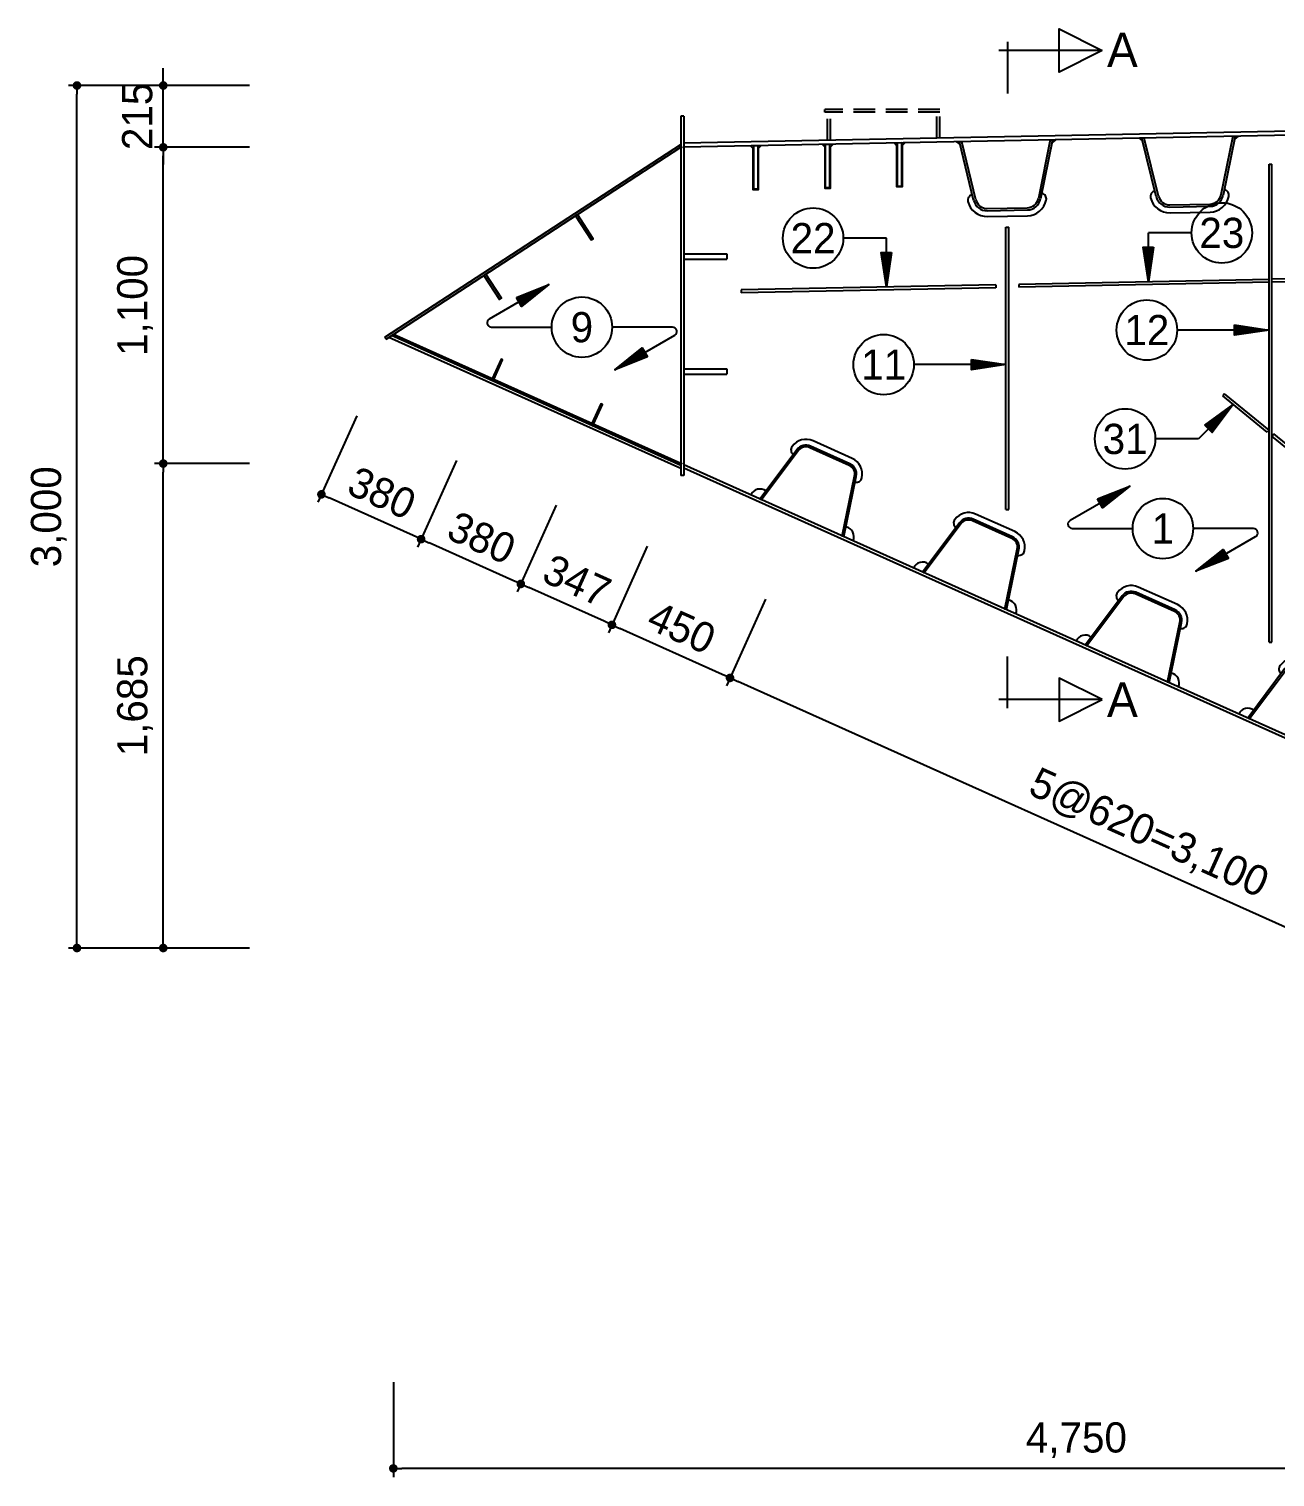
# Model space of a CAD drawing. Extents: x 2334 to 24789, y -25353 to -9366.
# Drawn here: x 2367 to 6700, y -18247 to -13210 of the extents above; entities that cross this region are included whole.
import ezdxf
from ezdxf.enums import TextEntityAlignment as Align

# ---------------------------------------------------------------- set-up
doc = ezdxf.new("R2010")
doc.units = 0
doc.header["$LTSCALE"] = 300
doc.linetypes.add('HIDDEN', pattern=[0.375, 0.25, -0.125])
for name, color, linetype in [('CS-DIML', 1, 'Continuous'), ('CS-LEAL', 1, 'Continuous'), ('CS-STEL-MAJR', 3, 'Continuous'), ('CS-STEL-MINR', 8, 'HIDDEN'), ('CS-TEXT3', 2, 'Continuous'), ('CS-TEXT4', 7, 'Continuous'), ('DIML', 1, 'Continuous')]:
    doc.layers.add(name, color=color, linetype=linetype)
doc.styles.add('휴먼고딕', font='')
doc.styles.get('휴먼고딕').set_extended_font_data('휴먼고딕')
doc.dimstyles.new('일반도면_0001', dxfattribs={"dimtxt": 3.5, "dimasz": 1, "dimexe": 1, "dimexo": 5, "dimgap": 1.25, "dimtad": 1, "dimdec": 0, "dimzin": 0, "dimdsep": 46, "dimlunit": 6, "dimtxsty": '휴먼고딕', "dimblk": 'DOT', "dimcen": 0, "dimclrd": 1, "dimclre": 1, "dimclrt": 7, "dimadec": 0, "dimazin": 0, "dimtfac": 1, "dimtdec": 0, "dimtix": 1, "dimtmove": 2, "dimatfit": 3, "dimldrblk": 'NONE', "dimfxl": 1, "dimfrac": 2, "dimtolj": 1, "dimtzin": 0, "dimarcsym": 0})

# ---------------------------------------------------------------- blocks, each defined once
blk = doc.blocks.new('하부리브(320)')
at = {"layer": 'CS-STEL-MAJR'}
for points in [[(118, 189.2, 0.414214), (133.1, 213, 0.351505), (74.6, 260), (-74.6, 260, 0.351505), (-133.1, 213, 0.414214), (-118, 189.2)], [(160, 0), (113.6, 208.7, 0.351505), (74.6, 240), (-74.6, 240, 0.351505), (-113.6, 208.7), (-160, 0)], [(159.7, 1.3), (153.9, 0), (107.8, 207.4, 0.351505), (74.6, 234), (-74.6, 234, 0.351505), (-107.8, 207.4), (-153.9, 0), (-159.7, 1.3)]]:
    blk.add_lwpolyline(points, format="xyb", dxfattribs=at)
for centre, start, end in [((-160, 0), 77.4674, 180), ((160, 0), 360, 102.5326)]:
    blk.add_arc(centre, 35, start, end, dxfattribs=at)
blk = doc.blocks.new('_Dot')
at = {"layer": 'DIML'}
blk.add_line((0, 0), (-1, 0), dxfattribs=at)
at = {"layer": 'DIML', "const_width": 0.5}
blk.add_lwpolyline([(-0.25, 0, 1), (0.25, 0, 1)], format="xyb", close=True, dxfattribs=at)
blk = doc.blocks.new('*D124')
at = {"layer": 'CS-DIML', "color": 1, "lineweight": -2, "transparency": 16777216}
for p, q in [((3134.2, -13622.1), (2804.2, -13622.1)), ((2834.2, -14692.1), (2834.2, -13652.1)), ((3134.2, -14722.1), (2804.2, -14722.1))]:
    blk.add_line(p, q, dxfattribs=at)
at = {"layer": 'Defpoints', "color": 0, "transparency": 16777216}
for p in [(2834.2, -13622.1), (3134.2, -13622.1), (3134.2, -14722.1)]:
    blk.add_point(p, dxfattribs=at)
at = {"layer": 'CS-DIML', "color": 1, "lineweight": -2, "transparency": 16777216, "xscale": 30, "yscale": 30, "zscale": 30}
for p, rotation in [((2834.2, -13622.1), 90), ((2834.2, -14722.1), 270)]:
    blk.add_blockref('_Dot', p, dxfattribs=dict(at, rotation=rotation))
at = {"layer": 'CS-DIML', "color": 7, "transparency": 16777216, "insert": (2736.2, -14172.1), "char_height": 105, "attachment_point": 5, "rotation": 90, "style": '휴먼고딕'}
blk.add_mtext('\\A1;1,100', dxfattribs=at)
blk = doc.blocks.new('_None')
blk = doc.blocks.new('*D125')
at = {"layer": 'CS-DIML', "color": 1, "lineweight": -2, "transparency": 16777216}
for p, q in [((2834.2, -13377.1), (2834.2, -13347.1)), ((3134.2, -13407.1), (2804.2, -13407.1)), ((2834.2, -13622.1), (2834.2, -13407.1)), ((3134.2, -13622.1), (2804.2, -13622.1)), ((2834.2, -13652.1), (2834.2, -13682.1))]:
    blk.add_line(p, q, dxfattribs=at)
at = {"layer": 'Defpoints', "color": 0, "transparency": 16777216}
for p in [(2834.2, -13407.1), (3134.2, -13407.1), (3134.2, -13622.1)]:
    blk.add_point(p, dxfattribs=at)
at = {"layer": 'CS-DIML', "color": 1, "lineweight": -2, "transparency": 16777216, "xscale": 30, "yscale": 30, "zscale": 30}
for p, rotation in [((2834.2, -13407.1), 270), ((2834.2, -13622.1), 90)]:
    blk.add_blockref('_Dot', p, dxfattribs=dict(at, rotation=rotation))
at = {"layer": 'CS-DIML', "color": 7, "transparency": 16777216, "insert": (2744.2, -13514.6), "char_height": 105, "attachment_point": 5, "rotation": 90, "style": '휴먼고딕'}
blk.add_mtext('\\A1;215', dxfattribs=at)
blk = doc.blocks.new('*D126')
at = {"layer": 'CS-DIML', "color": 1, "lineweight": -2, "transparency": 16777216}
for p, q in [((3134.2, -14722.1), (2804.2, -14722.1)), ((2834.2, -16377.1), (2834.2, -14752.1)), ((3134.2, -16407.1), (2804.2, -16407.1))]:
    blk.add_line(p, q, dxfattribs=at)
at = {"layer": 'Defpoints', "color": 0, "transparency": 16777216}
for p in [(2834.2, -14722.1), (3134.2, -14722.1), (3134.2, -16407.1)]:
    blk.add_point(p, dxfattribs=at)
at = {"layer": 'CS-DIML', "color": 1, "lineweight": -2, "transparency": 16777216, "xscale": 30, "yscale": 30, "zscale": 30}
for p, rotation in [((2834.2, -14722.1), 90), ((2834.2, -16407.1), 270)]:
    blk.add_blockref('_Dot', p, dxfattribs=dict(at, rotation=rotation))
at = {"layer": 'CS-DIML', "color": 7, "transparency": 16777216, "insert": (2736.2, -15564.6), "char_height": 105, "attachment_point": 5, "rotation": 90, "style": '휴먼고딕'}
blk.add_mtext('\\A1;1,685', dxfattribs=at)
blk = doc.blocks.new('*D127')
at = {"layer": 'CS-DIML', "color": 1, "lineweight": -2, "transparency": 16777216}
for p, q in [((2834.2, -13407.1), (2504.2, -13407.1)), ((2534.2, -16377.1), (2534.2, -13437.1)), ((2834.2, -16407.1), (2504.2, -16407.1))]:
    blk.add_line(p, q, dxfattribs=at)
at = {"layer": 'Defpoints', "color": 0, "transparency": 16777216}
for p in [(2534.2, -13407.1), (2834.2, -13407.1), (2834.2, -16407.1)]:
    blk.add_point(p, dxfattribs=at)
at = {"layer": 'CS-DIML', "color": 1, "lineweight": -2, "transparency": 16777216, "xscale": 30, "yscale": 30, "zscale": 30}
for p, rotation in [((2534.2, -13407.1), 90), ((2534.2, -16407.1), 270)]:
    blk.add_blockref('_Dot', p, dxfattribs=dict(at, rotation=rotation))
at = {"layer": 'CS-DIML', "color": 7, "transparency": 16777216, "insert": (2436.2, -14907.1), "char_height": 105, "attachment_point": 5, "rotation": 90, "style": '휴먼고딕'}
blk.add_mtext('\\A1;3,000', dxfattribs=at)
blk = doc.blocks.new('*D134')
at = {"layer": 'CS-DIML', "color": 1, "lineweight": -2, "transparency": 16777216}
for p, q in [((3634.2, -17917.1), (3634.2, -18247.1)), ((8384.2, -17917.1), (8384.2, -18247.1)), ((8354.2, -18217.1), (3664.2, -18217.1))]:
    blk.add_line(p, q, dxfattribs=at)
at = {"layer": 'Defpoints', "color": 0, "transparency": 16777216}
for p in [(3634.2, -17917.1), (8384.2, -17917.1), (3634.2, -18217.1)]:
    blk.add_point(p, dxfattribs=at)
at = {"layer": 'CS-DIML', "color": 1, "lineweight": -2, "transparency": 16777216, "xscale": 30, "yscale": 30, "zscale": 30, "rotation": 180}
blk.add_blockref('_Dot', (3634.2, -18217.1), dxfattribs=at)
at = {"layer": 'CS-DIML', "color": 1, "lineweight": -2, "transparency": 16777216, "xscale": 30, "yscale": 30, "zscale": 30}
blk.add_blockref('_Dot', (8384.2, -18217.1), dxfattribs=at)
at = {"layer": 'CS-DIML', "color": 7, "transparency": 16777216, "insert": (6009.2, -18119.1), "char_height": 105, "attachment_point": 5, "style": '휴먼고딕'}
blk.add_mtext('\\A1;4,750', dxfattribs=at)
blk = doc.blocks.new('*D148')
at = {"layer": 'CS-DIML', "color": 1, "lineweight": -2, "transparency": 16777216}
for p, q in [((4927.8, -15193.9), (4792.6, -15494.9)), ((7605.2, -16725.8), (4832.3, -15479.9)), ((7755.5, -16464.5), (7620.3, -16765.5))]:
    blk.add_line(p, q, dxfattribs=at)
at = {"layer": 'Defpoints', "color": 0, "transparency": 16777216}
for p in [(4927.8, -15193.9), (4804.9, -15467.6), (7755.5, -16464.5)]:
    blk.add_point(p, dxfattribs=at)
at = {"layer": 'CS-DIML', "color": 1, "lineweight": -2, "transparency": 16777216, "xscale": 30, "yscale": 30, "zscale": 30}
for p, rotation in [((4804.9, -15467.6), 155.804027417254), ((7632.5, -16738.1), 335.804027417254)]:
    blk.add_blockref('_Dot', p, dxfattribs=dict(at, rotation=rotation))
at = {"layer": 'CS-DIML', "color": 7, "transparency": 16777216, "insert": (6258.9, -16013.4), "char_height": 105, "attachment_point": 5, "rotation": 335.804, "style": '휴먼고딕'}
blk.add_mtext('\\A1;5@620=3,100', dxfattribs=at)
blk = doc.blocks.new('*D149')
at = {"layer": 'CS-DIML', "color": 1, "lineweight": -2, "transparency": 16777216}
for p, q in [((4517.2, -15009.4), (4381.9, -15310.4)), ((4927.8, -15193.9), (4792.6, -15494.9)), ((4777.5, -15455.3), (4421.6, -15295.3))]:
    blk.add_line(p, q, dxfattribs=at)
at = {"layer": 'Defpoints', "color": 0, "transparency": 16777216}
for p in [(4517.2, -15009.4), (4927.8, -15193.9), (4394.2, -15283)]:
    blk.add_point(p, dxfattribs=at)
at = {"layer": 'CS-DIML', "color": 1, "lineweight": -2, "transparency": 16777216, "xscale": 30, "yscale": 30, "zscale": 30}
for p, rotation in [((4394.2, -15283), 155.804027417254), ((4804.9, -15467.6), 335.804027417254)]:
    blk.add_blockref('_Dot', p, dxfattribs=dict(at, rotation=rotation))
at = {"layer": 'CS-DIML', "color": 7, "transparency": 16777216, "insert": (4636.6, -15293), "char_height": 105, "attachment_point": 5, "rotation": 335.804, "style": '휴먼고딕'}
blk.add_mtext('\\A1;450', dxfattribs=at)
blk = doc.blocks.new('*D150')
at = {"layer": 'CS-DIML', "color": 1, "lineweight": -2, "transparency": 16777216}
for p, q in [((4200.4, -14867.1), (4065.2, -15168.1)), ((4517.2, -15009.4), (4381.9, -15310.4)), ((4366.9, -15270.7), (4104.8, -15153))]:
    blk.add_line(p, q, dxfattribs=at)
at = {"layer": 'Defpoints', "color": 0, "transparency": 16777216}
for p in [(4200.4, -14867.1), (4517.2, -15009.4), (4077.5, -15140.7)]:
    blk.add_point(p, dxfattribs=at)
at = {"layer": 'CS-DIML', "color": 1, "lineweight": -2, "transparency": 16777216, "xscale": 30, "yscale": 30, "zscale": 30}
for p, rotation in [((4077.5, -15140.7), 155.804027417254), ((4394.2, -15283), 335.804027417254)]:
    blk.add_blockref('_Dot', p, dxfattribs=dict(at, rotation=rotation))
at = {"layer": 'CS-DIML', "color": 7, "transparency": 16777216, "insert": (4272.7, -15129.8), "char_height": 105, "attachment_point": 5, "rotation": 335.804, "style": '휴먼고딕'}
blk.add_mtext('\\A1;347', dxfattribs=at)
blk = doc.blocks.new('*D151')
at = {"layer": 'CS-DIML', "color": 1, "lineweight": -2, "transparency": 16777216}
for p, q in [((3853.8, -14711.3), (3718.6, -15012.3)), ((4200.4, -14867.1), (4065.2, -15168.1)), ((4050.1, -15128.4), (3758.2, -14997.2))]:
    blk.add_line(p, q, dxfattribs=at)
at = {"layer": 'Defpoints', "color": 0, "transparency": 16777216}
for p in [(3853.8, -14711.3), (4200.4, -14867.1), (3730.8, -14985)]:
    blk.add_point(p, dxfattribs=at)
at = {"layer": 'CS-DIML', "color": 1, "lineweight": -2, "transparency": 16777216, "xscale": 30, "yscale": 30, "zscale": 30}
for p, rotation in [((3730.8, -14985), 155.804027417254), ((4077.5, -15140.7), 335.804027417254)]:
    blk.add_blockref('_Dot', p, dxfattribs=dict(at, rotation=rotation))
at = {"layer": 'CS-DIML', "color": 7, "transparency": 16777216, "insert": (3941.2, -14980.5), "char_height": 105, "attachment_point": 5, "rotation": 335.804, "style": '휴먼고딕'}
blk.add_mtext('\\A1;380', dxfattribs=at)
blk = doc.blocks.new('*D152')
at = {"layer": 'CS-DIML', "color": 1, "lineweight": -2, "transparency": 16777216}
for p, q in [((3507.2, -14555.6), (3371.9, -14856.6)), ((3853.8, -14711.3), (3718.6, -15012.3)), ((3703.5, -14972.7), (3411.6, -14841.5))]:
    blk.add_line(p, q, dxfattribs=at)
at = {"layer": 'Defpoints', "color": 0, "transparency": 16777216}
for p in [(3507.2, -14555.6), (3853.8, -14711.3), (3384.2, -14829.2)]:
    blk.add_point(p, dxfattribs=at)
at = {"layer": 'CS-DIML', "color": 1, "lineweight": -2, "transparency": 16777216, "xscale": 30, "yscale": 30, "zscale": 30}
for p, rotation in [((3384.2, -14829.2), 155.804027417254), ((3730.8, -14985), 335.804027417254)]:
    blk.add_blockref('_Dot', p, dxfattribs=dict(at, rotation=rotation))
at = {"layer": 'CS-DIML', "color": 7, "transparency": 16777216, "insert": (3594.5, -14824.7), "char_height": 105, "attachment_point": 5, "rotation": 335.804, "style": '휴먼고딕'}
blk.add_mtext('\\A1;380', dxfattribs=at)
blk = doc.blocks.new('u-rib')
at = {"layer": 'CS-STEL-MAJR'}
for p, q in [((-116.6, -204.4), (-162, 0)), ((-153.9, 0), (-161.7, -1.7)), ((-108.8, -202.7), (-153.9, 0)), ((153.9, 0), (108.8, -202.7)), ((153.9, 0), (161.7, -1.7)), ((172, 0), (159.9, -9.8)), ((-172, 0), (-159.9, -9.8)), ((162, 0), (116.6, -204.4)), ((-69.7, -234), (69.7, -234)), ((-69.7, -242), (69.7, -242))]:
    blk.add_line(p, q, dxfattribs=at)
blk.add_lwpolyline([(-120.9, -184.9, 0.414214), (-136.1, -208.8, 0.351499), (-69.7, -262), (69.7, -262, 0.351499), (136.1, -208.8, 0.414214), (120.9, -184.9)], format="xyb", dxfattribs=at)
for centre, radius, start, end in [((-69.7, -194), 48, 192.5338, 270), ((-69.7, -194), 40, 192.5338, 270), ((69.7, -194), 40, 270, 347.4662), ((69.7, -194), 48, 270, 347.4662)]:
    blk.add_arc(centre, radius, start, end, dxfattribs=at)

msp = doc.modelspace()

# ---------------------------------------------------------------- linework, layer by layer
at = {"layer": 'CS-LEAL'}
for p, q in [((5949.2, -13360.4), (5949.2, -13210.4)), ((5949.2, -13210.4), (6099.2, -13285.4)), ((6099.2, -13285.4), (5739.2, -13285.4)), ((5769.2, -13255.4), (5769.2, -13435.4)), ((6099.2, -13285.4), (5949.2, -13360.4)), ((5348.7, -13937.9), (5198.7, -13937.9)), ((5348.7, -14107.9), (5348.7, -13937.9)), ((6259.9, -14089.7), (6259.9, -13919.7)), ((6409.9, -13919.7), (6259.9, -13919.7)), ((4175.3, -14099.7), (3967.4, -14219.7)), ((3974.9, -14247.7), (4184.9, -14247.7)), ((4604.9, -14247.7), (4394.9, -14247.7)), ((4404.6, -14395.7), (4612.4, -14275.7)), ((6509.2, -14257.7), (6359.2, -14257.7)), ((6679.2, -14257.7), (6509.2, -14257.7)), ((5594.2, -14377.9), (5444.2, -14377.9)), ((5764.2, -14377.9), (5594.2, -14377.9)), ((6553.8, -14516.1), (6433.6, -14636.3)), ((6433.6, -14636.3), (6283.6, -14636.3)), ((6195.4, -14800.1), (5987.5, -14920.1)), ((5995, -14948.1), (6205, -14948.1)), ((6625, -14948.1), (6415, -14948.1)), ((6424.7, -15096.1), (6632.5, -14976.1)), ((5769.2, -15573.1), (5769.2, -15393.1)), ((6099.2, -15543.1), (5949.2, -15468.1)), ((5949.2, -15468.1), (5949.2, -15618.1)), ((6099.2, -15543.1), (5739.2, -15543.1)), ((5949.2, -15618.1), (6099.2, -15543.1))]:
    msp.add_line(p, q, dxfattribs=at)
for points in [[(6099.2, -13285.4), (5949.2, -13360.4), (5949.2, -13210.4), (6099.2, -13285.4)], [(6099.2, -15543.1), (5949.2, -15468.1), (5949.2, -15618.1), (6099.2, -15543.1)]]:
    msp.add_lwpolyline(points, dxfattribs=at)
for points in [[(5348.7, -14107.9, 0, 36, 0), (5348.7, -13987.9, 0, 0, 0)], [(6259.9, -14089.7, 0, 36, 0), (6259.9, -13969.7, 0, 0, 0)], [(4175.3, -14099.7, 0, 36, 0), (4071.4, -14159.7, 0, 0, 0)], [(6679.2, -14257.7, 0, 36, 0), (6559.2, -14257.7, 0, 0, 0)], [(4404.6, -14395.7, 0, 36, 0), (4508.5, -14335.7, 0, 0, 0)], [(5764.2, -14377.9, 0, 36, 0), (5644.2, -14377.9, 0, 0, 0)], [(6553.8, -14516.1, 0, 36, 0), (6468.9, -14601, 0, 0, 0)], [(6195.4, -14800.1, 0, 36, 0), (6091.5, -14860.1, 0, 0, 0)], [(6424.7, -15096.1, 0, 36, 0), (6528.6, -15036.1, 0, 0, 0)]]:
    msp.add_lwpolyline(points, format="xyseb", dxfattribs=at)
for points in [[(5366.7, -13987.9), (5348.7, -14107.9), (5330.7, -13987.9)], [(6277.9, -13969.7), (6259.9, -14089.7), (6241.9, -13969.7)], [(4062.4, -14144.1), (4175.3, -14099.7), (4080.4, -14175.3)], [(6559.2, -14239.7), (6679.2, -14257.7), (6559.2, -14275.7)], [(4517.5, -14351.3), (4404.6, -14395.7), (4499.5, -14320.1)], [(5644.2, -14359.9), (5764.2, -14377.9), (5644.2, -14395.9)], [(6456.2, -14588.2), (6553.8, -14516.1), (6481.7, -14613.7)], [(6082.5, -14844.5), (6195.4, -14800.1), (6100.5, -14875.7)], [(6537.6, -15051.7), (6424.7, -15096.1), (6519.6, -15020.5)]]:
    msp.add_lwpolyline(points, close=True, dxfattribs=at)
for centre in [(5093.7, -13937.9), (6514.9, -13919.7), (4289.9, -14247.7), (6254.2, -14257.7), (5339.2, -14377.9), (6178.6, -14636.3), (6310, -14948.1)]:
    msp.add_circle(centre, 105, dxfattribs=at)
for centre, start, end in [((3974.9, -14232.7), 120, 270), ((3974.9, -14232.7), 120, 270), ((4604.9, -14262.7), 300, 90), ((5995, -14933.1), 120, 270), ((5995, -14933.1), 120, 270), ((6625, -14963.1), 300, 90)]:
    msp.add_arc(centre, 15, start, end, dxfattribs=at)
at = {"layer": 'CS-STEL-MAJR'}
for p, q in [((15384.2, -13393.1), (4644.2, -13607.9)), ((15384.2, -13407.1), (4644.2, -13621.9)), ((4634.2, -13514.1), (4634.2, -14764.1)), ((4644.2, -13514.1), (4634.2, -13514.1)), ((4644.2, -13514.1), (4644.2, -14764.1)), ((3604.7, -14282.5), (4634.2, -13612.6)), ((3609.1, -14289.2), (4634.2, -13622.1)), ((4876.2, -13616.9), (4884.2, -13624.9)), ((4912.2, -13616.9), (4904.2, -13624.9)), ((5126.2, -13611.9), (5134.2, -13619.9)), ((5162.2, -13611.9), (5154.2, -13619.9)), ((5376.2, -13606.9), (5384.2, -13614.9)), ((5412.2, -13606.9), (5404.2, -13614.9)), ((6679.2, -15343.3), (6679.2, -13681.1)), ((6679.2, -13681.1), (6689.2, -13681.1)), ((6689.2, -15343.3), (6689.2, -13681.1)), ((5764.2, -14882.1), (5764.2, -13899.4)), ((5764.2, -13899.4), (5774.2, -13899.4)), ((5774.2, -14882.1), (5774.2, -13899.4)), ((15384.2, -13907.2), (6689.2, -14081.1)), ((15384.2, -13917.2), (6689.2, -14091.1)), ((4644.2, -13993.1), (4794.2, -13993.1)), ((4794.2, -13993.1), (4794.2, -14011.1)), ((4644.2, -14011.1), (4794.2, -14011.1)), ((5729.2, -14100.3), (4844.2, -14118)), ((5729.2, -14100.3), (5729.2, -14110.3)), ((6679.2, -14081.3), (5809.2, -14098.7)), ((6679.2, -14091.3), (5809.2, -14108.7)), ((5809.2, -14098.7), (5809.2, -14108.7)), ((4644.2, -14122), (4644.2, -14132)), ((5729.2, -14110.3), (4844.2, -14128)), ((4844.2, -14118), (4844.2, -14128)), ((3609.1, -14289.2), (3604.7, -14282.5)), ((4634.2, -14739.7), (3618.3, -14283.2)), ((4634.2, -14728.7), (3628.3, -14276.7)), ((4634.2, -14722.1), (3634.2, -14272.8)), ((4644.2, -14393.1), (4794.2, -14393.1)), ((4794.2, -14393.1), (4794.2, -14411.1)), ((4644.2, -14411.1), (4794.2, -14411.1)), ((6524.3, -14479.1), (6518, -14486.9)), ((6672.9, -14613.4), (6518, -14486.9)), ((6679.2, -14605.6), (6524.3, -14479.1)), ((6679.2, -14605.6), (6672.9, -14613.4)), ((6689.2, -14626.7), (6695.6, -14618.9)), ((8377.9, -16004.9), (6689.2, -14626.7)), ((8384.2, -15997.1), (6695.6, -14618.9)), ((8384.2, -16407.1), (4644.2, -14726.6)), ((8380.1, -16416.3), (4644.2, -14737.6)), ((4644.2, -14764.1), (4634.2, -14764.1)), ((5764.2, -14882.1), (5774.2, -14882.1)), ((6679.2, -15343.3), (6689.2, -15343.3))]:
    msp.add_line(p, q, dxfattribs=at)
for points in [[(4884.2, -13624.9), (4884.2, -13768.9), (4904.2, -13768.9), (4904.2, -13624.9)], [(5134.2, -13619.9), (5134.2, -13763.9), (5154.2, -13763.9), (5154.2, -13619.9)], [(5384.2, -13614.9), (5384.2, -13758.9), (5404.2, -13758.9), (5404.2, -13614.9)]]:
    msp.add_lwpolyline(points, dxfattribs=at)
for points in [[(4886.2, -13617.1), (4886.2, -13766.9), (4902.2, -13766.9), (4902.2, -13616.8)], [(5136.2, -13612.1), (5136.2, -13761.9), (5152.2, -13761.9), (5152.2, -13611.8)], [(5386.2, -13607.1), (5386.2, -13756.9), (5402.2, -13756.9), (5402.2, -13606.8)], [(4274.6, -13856.1), (4267.9, -13860.5), (4322.5, -13944.3), (4329.2, -13939.9)], [(3956.1, -14063.4), (3949.4, -14067.7), (4003.9, -14151.6), (4010.6, -14147.2)], [(3978.1, -14427.3), (3983.6, -14429.8), (4014.3, -14361.4), (4008.9, -14358.9)], [(4324.7, -14583.1), (4330.2, -14585.5), (4361, -14517.1), (4355.5, -14514.6)]]:
    msp.add_lwpolyline(points, close=True, dxfattribs=at)
for centre in [(4634.2, -13622.1), (4634.2, -14722.1)]:
    msp.add_circle(centre, 2.04, dxfattribs=at)
at = {"layer": 'CS-STEL-MINR'}
for p, q in [((5534.2, -13490.1), (5134.2, -13490.1)), ((5134.2, -13500.1), (5134.2, -13490.1)), ((5534.2, -13590.1), (5534.2, -13490.1)), ((5534.2, -13500.1), (5134.2, -13500.1)), ((5144.2, -13597.9), (5144.2, -13500.1)), ((5144.2, -13597.9), (5144.2, -13500.1)), ((5154.2, -13597.7), (5154.2, -13500.1)), ((5524.2, -13590.3), (5524.2, -13500.1))]:
    msp.add_line(p, q, dxfattribs=at)

# ---------------------------------------------------------------- block references
at = {"layer": 'CS-STEL-MAJR'}
for name, p, rotation in [('u-rib', (5764.2, -13599.5), 1.145762837967497), ('u-rib', (6399.2, -13586.8), 1.145762837967497), ('하부리브(320)', (5054.9, -14911.1), 335.8053030995115), ('하부리브(320)', (5620.4, -15165.3), 335.8053030995115), ('하부리브(320)', (6186, -15419.4), 335.8053030995115), ('하부리브(320)', (6751.5, -15673.5), 335.8053030995115)]:
    msp.add_blockref(name, p, dxfattribs=dict(at, rotation=rotation))

# ---------------------------------------------------------------- texts
at = {"layer": 'CS-TEXT3', "style": '휴먼고딕'}
for p in [(6169.2, -13283), (6169.2, -15543.1)]:
    msp.add_text('A', height=120, dxfattribs=at).set_placement(p, align=Align.MIDDLE_CENTER)
at = {"layer": 'CS-TEXT4', "style": '휴먼고딕'}
for s, p in [('22', (5093.7, -13937.9)), ('23', (6514.9, -13919.7)), ('9', (4289.9, -14247.7)), ('12', (6254.2, -14257.7)), ('11', (5339.2, -14377.9)), ('31', (6178.6, -14636.3)), ('1', (6310, -14948.1))]:
    msp.add_text(s, height=105, dxfattribs=at).set_placement(p, align=Align.MIDDLE_CENTER)

# ---------------------------------------------------------------- dimensions: what is measured, and where the dimension line sits
at = {"layer": 'CS-DIML'}
for base, p1, p2, angle, picture, middle in [((2834.2, -13407.1), (3134.2, -13622.1), (3134.2, -13407.1), 90, '*D125', (2744.2, -13514.6)), ((2534.2, -13407.1), (2834.2, -16407.1), (2834.2, -13407.1), 90, '*D127', (2436.2, -14907.1)), ((2834.2, -13622.1), (3134.2, -14722.1), (3134.2, -13622.1), 90, '*D124', (2736.2, -14172.1)), ((3384.2, -14829.2), (3853.8, -14711.3), (3507.2, -14555.6), 155.804, '*D152', (3594.5, -14824.7)), ((2834.2, -14722.1), (3134.2, -16407.1), (3134.2, -14722.1), 90, '*D126', (2736.2, -15564.6)), ((3730.8, -14985), (4200.4, -14867.1), (3853.8, -14711.3), 155.804, '*D151', (3941.2, -14980.5)), ((4077.5, -15140.7), (4517.2, -15009.4), (4200.4, -14867.1), 155.804, '*D150', (4272.7, -15129.8)), ((4394.2, -15283), (4927.8, -15193.9), (4517.2, -15009.4), 155.804, '*D149', (4636.6, -15293)), ((3634.2, -18217.1), (8384.2, -17917.1), (3634.2, -17917.1), 180, '*D134', (6009.2, -18119.1))]:
    dim = msp.add_linear_dim(base=base, p1=p1, p2=p2, angle=angle, dimstyle='일반도면_0001', override={"dimscale": 30, "dimexo": 0}, dxfattribs=at)
    dim.commit()
    dim.dimension.update_dxf_attribs({"geometry": picture, "text_midpoint": middle})
dim = msp.add_linear_dim(base=(4804.9, -15467.6), p1=(7755.5, -16464.5), p2=(4927.8, -15193.9), angle=155.804, text='5@620=<>', dimstyle='일반도면_0001', override={"dimscale": 30, "dimexo": 0}, dxfattribs=at)
dim.commit()
dim.dimension.update_dxf_attribs({"geometry": '*D148', "text_midpoint": (6258.9, -16013.4)})

doc.saveas('drawing.dxf')
